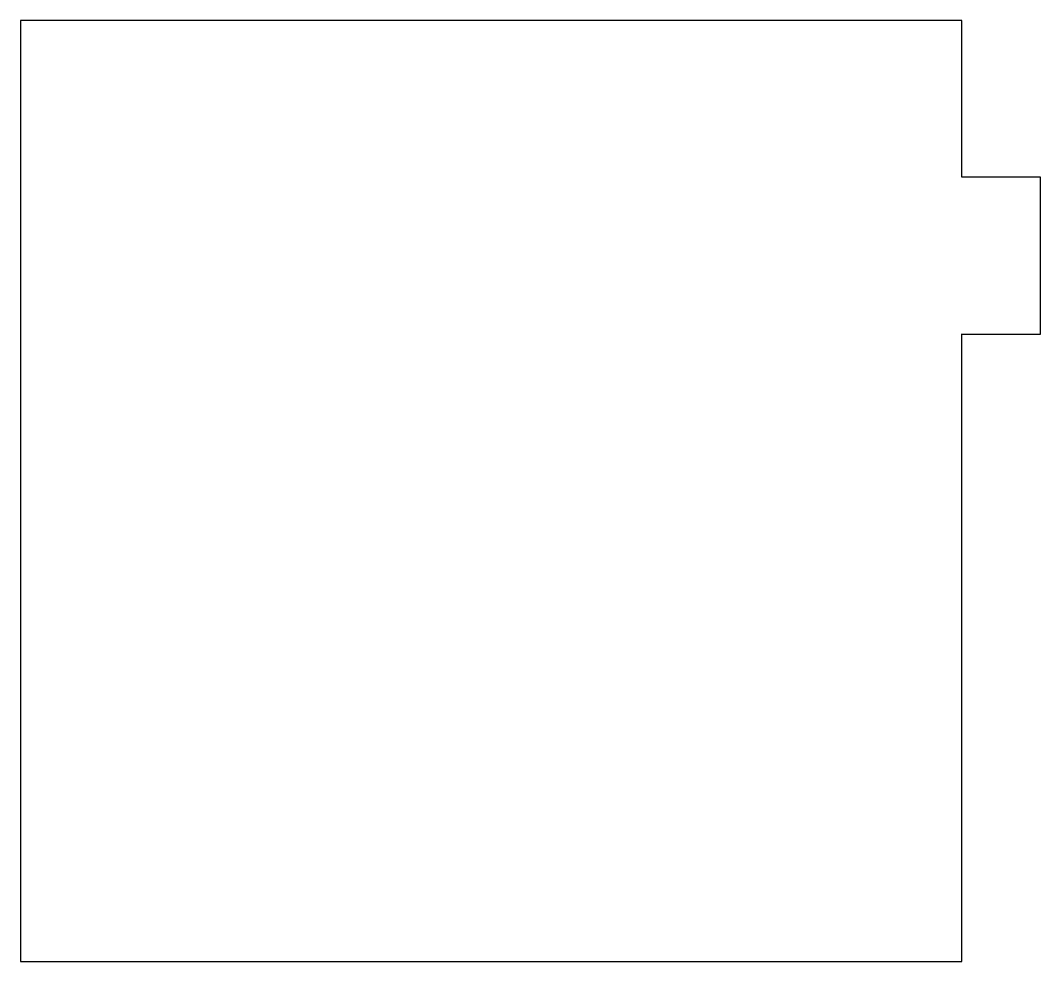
# Model space of a CAD drawing. Header units: centimetres. Extents: x -6.2 to 6.2, y -5.7 to 5.7.
import ezdxf

# ---------------------------------------------------------------- set-up
doc = ezdxf.new("R2010")
doc.units = ezdxf.units.CM
doc.header["$MEASUREMENT"] = 0
doc.layers.add('Camada 1', color=7, linetype='Continuous')

msp = doc.modelspace()

# ---------------------------------------------------------------- linework, layer by layer
at = {"layer": 'Camada 1'}
msp.add_open_spline([(5.23751, 1.9095), (5.23751, 1.9095), (5.23751, -5.715), (5.23751, -5.715), (5.23751, -5.715), (5.23751, -5.715), (-6.19249, -5.715), (-6.19249, -5.715), (-6.19249, -5.715), (-6.19249, -5.715), (-6.19249, 5.715), (-6.19249, 5.715), (-6.19249, 5.715), (-6.19249, 5.715), (5.23751, 5.715), (5.23751, 5.715), (5.23751, 5.715), (5.23751, 5.715), (5.23751, 3.81222), (5.23751, 3.81222), (5.23751, 3.81222), (5.23751, 3.81222), (5.23751, 3.81135), (5.23751, 3.81135), (5.23751, 3.81135), (5.23751, 3.81135), (6.19249, 3.81135), (6.19249, 3.81135), (6.19249, 3.81135), (6.19249, 3.81135), (6.19249, 1.90635), (6.19249, 1.90635), (6.19249, 1.90635), (6.19249, 1.90635), (5.23751, 1.90635), (5.23751, 1.90635), (5.23751, 1.90635), (5.23751, 1.90635), (5.23751, 1.9095), (5.23751, 1.9095)], degree=3, knots=[0, 0, 0, 0, 0.09090909, 0.09090909, 0.09090909, 0.09090909, 0.18181818, 0.18181818, 0.18181818, 0.18181818, 0.27272727, 0.27272727, 0.27272727, 0.27272727, 0.36363636, 0.36363636, 0.36363636, 0.36363636, 0.45454545, 0.45454545, 0.45454545, 0.45454545, 0.54545455, 0.54545455, 0.54545455, 0.54545455, 0.63636364, 0.63636364, 0.63636364, 0.63636364, 0.72727273, 0.72727273, 0.72727273, 0.72727273, 0.81818182, 0.81818182, 0.81818182, 0.81818182, 1, 1, 1, 1], dxfattribs=at)

doc.saveas('drawing.dxf')
